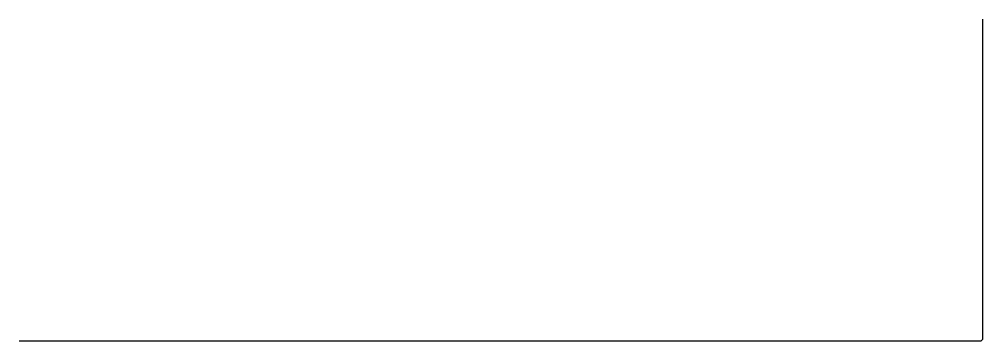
# Model space of a CAD drawing. Units: millimetres at full size, sheet at 1:100. Extents: x -15551 to 2816, y -3490 to 2633.
import ezdxf

# ---------------------------------------------------------------- set-up
doc = ezdxf.new("R2010")
doc.units = ezdxf.units.MM
doc.header["$LTSCALE"] = 100
doc.layers.add('0-0', color=7, linetype='Continuous')

msp = doc.modelspace()

# ---------------------------------------------------------------- linework, layer by layer
at = {"layer": '0-0'}
for p, q in [((2816.3, -3459.8), (2816.3, 2632.7)), ((2786.3, -3489.8), (2816.3, -3459.8)), ((-15551, -3489.8), (2786.3, -3489.8))]:
    msp.add_line(p, q, dxfattribs=at)

doc.saveas('drawing.dxf')
